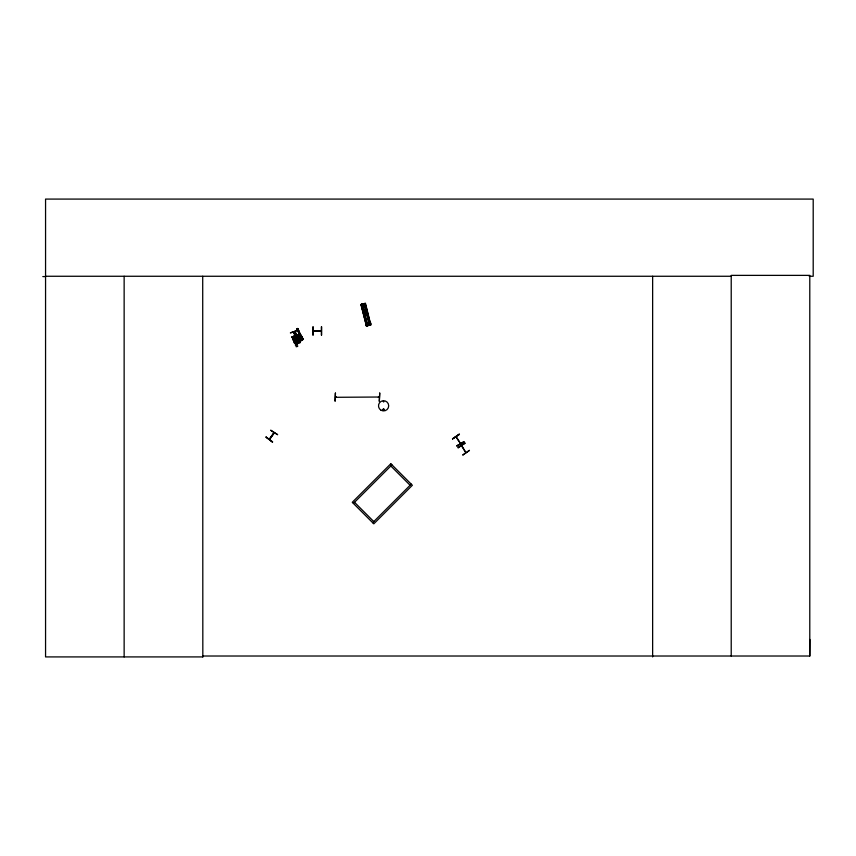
<?xml version="1.0" encoding="UTF-8"?>
<svg xmlns="http://www.w3.org/2000/svg" width="856" height="856" viewBox="0 0 856 856"><rect width="100%" height="100%" fill="white"/><g stroke="black" fill="none" stroke-linecap="round" stroke-linejoin="round"><path stroke-width="1.28" d="M809.198 276.263L813.2 276.263L813.2 199.084L45.561 199.084L45.561 656.916L202.829 656.916L202.722 656.017L809.787 656.017L809.904 639.464M294.357 336.119C296.144 334.728 294.464 338.27 294.368 335.927M299.086 334.439L292.206 336.815M300.017 342.635L299.536 341.458L300.114 342.635L297.642 343.684L297.225 342.443L295.844 342.603L294.999 340.56L295.876 339.158L298.177 338.174L299.771 338.527L300.617 340.57C297.15 343.096 303.816 339.49 301.259 340.314L298.926 334.065L299.632 334.268L292.089 336.964L294.528 343.074L295.213 342.785L294.528 343.074M382.803 409.639C385.136 407.06 383.595 412.624 382.953 409.275M383.039 409.639C384.505 407.959 383.852 411.297 383.124 409.767M293.394 338.12L292.581 338.398L292.313 337.264M367.994 324.338L368.369 324.21M303.227 339.425L301.44 336.119L302.018 337.2L301.184 337.596L300.702 336.472L301.537 336.066L303.227 339.425L302.382 339.821L300.83 337.136L299.44 336.355L293.629 338.815L293.351 340.303L294.56 343.245L295.534 343.245M293.437 340.281L293.704 338.826M297.856 340.699L300.349 340.816L298.263 340.217L299.365 338.227L297.674 340.196L295.085 340.035L297.246 340.656L296.208 342.56L297.749 340.731M292.142 336.932L292.913 336.622M455.959 436.881L460.496 443.59M461.748 445.58L465.803 452.599L461.459 445.666M292.634 338.056C294.496 335.552 292.666 338.441 295.213 342.785M269.982 438.914L269.255 439.31M273.492 433.286L273.963 432.612L273.813 433.404M269.287 439.117L273.802 432.708M379.272 397.345L378.406 397.355L379.294 397.024M272.454 442.113L266.034 437.031L272.476 442.081M270.742 430.343L277.665 434.709L270.806 430.247M269.972 438.828L269.544 439.47M383.274 401.25L383.713 401.999L383.488 401.175M335.488 397.302L379.208 397.024L378.555 397.355M378.491 396.991L379.176 396.991M300.103 335.392L301.943 340.035L295.481 343.224L297.192 342.593M297.599 335.713L297.257 334.878M353.389 503.424L391.952 464.862M372.67 522.706L411.244 484.143M293.79 339.04L299.472 336.429M296.508 346.027C294.592 347.483 299.044 346.348 297.46 345.717M452.503 438.807L459.437 434.463M456.933 445.88L464.08 441.878L456.911 445.837M456.965 445.933L463.899 441.589M464.829 443.066L458.11 447.763L464.808 443.034M458.078 447.709L464.99 443.322M469.452 450.449L462.7 455.082L469.388 450.352M296.829 328.747L298.006 328.929L296.829 328.747L297.76 330.705M301.505 338.366L302.361 337.992M301.997 339.511L302.842 339.115M368.283 325.194L368.818 325.055L368.112 324.328M293.565 336.964L294.346 338.751L293.159 339.179L292.42 337.467L293.565 336.964L292.174 337.36M292.153 337.146L299.675 334.15M298.081 330.159L290.366 332.898L298.102 330.213M292.249 337.328L299.183 334.846M292.442 337.574L292.934 337.05M299.868 335.049L292.666 338.366M364.067 303.698L365.459 303.345L370.798 324.852M370.584 324.906L365.148 303.431L360.879 304.522L366.411 325.976M361.735 306.63L365.705 305.624M362.109 308.085L366.068 307.079M362.655 310.257L366.625 309.262M363.147 312.194L367.106 311.199M363.693 314.377L367.663 313.371M366.068 323.729L370.027 322.723M365.565 324.52L370.851 323.183M365.608 324.692L370.894 323.354M368.219 325.237L368.85 325.109M366.315 326.008L370.894 324.831M321.054 331.208L313.05 330.833L321.225 330.833M299.172 334.814L299.343 335.659L300.028 335.424L299.129 335.178L293.426 338.045M335.466 393.075L335.103 401.261L335.349 393.075M335.573 397.024L336.397 397.013L335.606 397.334M42.8 276.584L45.561 276.574M45.561 276.263L731.217 276.263M313.05 326.885L313.05 335.07M321.685 326.885L321.642 335.07M297.289 334.953L296.979 335.852M456.195 436.721L460.517 443.547M299.386 336.419L300.766 337.157L299.91 335.199M265.991 437.074L272.657 441.835M274.316 432.858L269.576 439.396L274.155 432.89M390.828 465.985L410.11 485.266M354.512 502.301L373.794 521.582M301.184 337.596L300.595 336.526M301.109 335.488L301.676 336.729M301.291 335.991L300.017 333.326M300.445 336.397L299.546 334.482M300.702 336.472L302.382 339.821M300.873 335.188L299.161 331.668M299.611 334.75L298.327 332.075M298.755 332.973L299.183 333.861M298.755 330.791L299.29 331.786M297.92 331.186L298.444 332.192M298.937 331.026L298.006 329.121M297.524 330.33L298.091 331.433M298.605 330.298L297.695 328.394M297.16 329.335L297.449 330.009M301.943 340.035L301.259 340.314M301.13 338.067L301.975 340.1M300.649 337.125L301.89 340.121M295.127 331.433L297.824 337.906M294.796 331.572L297.46 338.056M296.561 338.42L293.897 331.935L296.454 338.462M293.48 332.107L296.144 338.601M365.105 303.431L370.541 324.916M364.838 303.505L370.274 324.98M364.688 303.538L369.781 323.761M364.592 303.57L369.706 323.782M364.41 303.613L369.803 325.098M364.164 303.677L368.957 322.626M364.399 304.961L368.861 322.648M369.204 325.259L367.994 325.558M362.27 304.169L364.175 311.755M364.817 314.28L367.705 325.655M362.174 304.201L364.1 311.777M364.731 314.302L367.609 325.676M361.917 304.265L367.438 325.719M361.746 304.308L367.181 325.783L361.671 304.329M361.5 304.372L366.839 325.869M361.232 304.436L366.625 325.922L361.146 304.458M809.787 656.017L809.787 275.375L731.217 275.375L731.217 656.017M652.636 276.263L652.636 656.916M321.342 326.885L321.342 335.07M313.029 326.885L312.986 335.07M202.712 276.263L202.829 656.916M124.141 276.263L124.141 656.916M364.528 312.536C365.598 316.025 367.267 310.129 364.528 312.536M295.363 344.904L297.192 344.315L295.363 344.904M390.828 463.738L352.265 502.301L373.794 523.829L412.367 485.266L390.828 463.738M459.255 434.174L452.567 438.903L459.255 434.174M298.541 339.051L296.24 340.035L297.075 342.079L299.386 341.095L298.541 339.051M299.343 342.186L298.016 343.181L299.343 342.186M379.722 393.065L379.315 401.25L379.722 393.065M381.038 410.238A5.115 5.115 0 0 0 388.71 405.819A5.115 5.115 0 0 0 381.038 401.389A5.115 5.115 0 0 0 381.038 410.238"/></g></svg>
